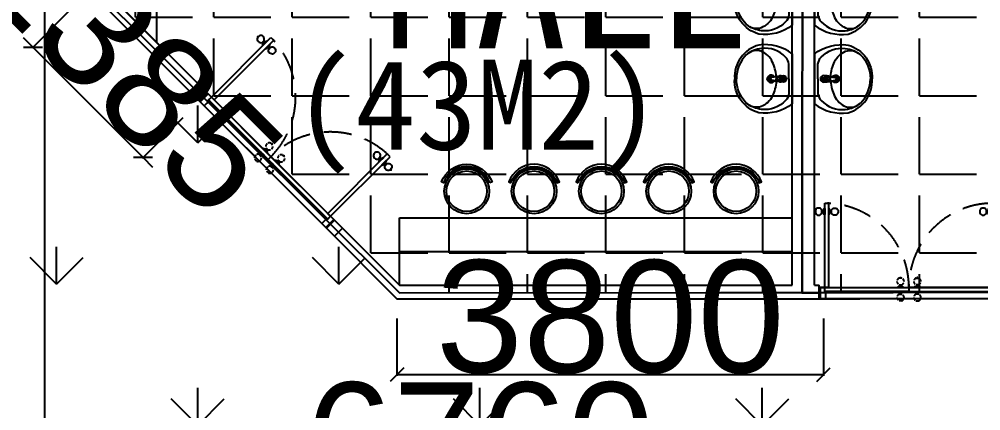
# Model space of a CAD drawing. Header units: inches. Extents: x -449189 to -231461, y -105857 to 48108.
# Drawn here: x -286073 to -277508, y -46960 to -43477 of the extents above; entities that cross this region are included whole.
import ezdxf

# ---------------------------------------------------------------- set-up
doc = ezdxf.new("R2010")
doc.units = ezdxf.units.IN
doc.header["$MEASUREMENT"] = 0
doc.linetypes.add('HIDDEN', pattern=[0.375, 0.25, -0.125])
doc.linetypes.add('HIDDEN2', pattern=[0.1875, 0.125, -0.0625])
for name, color, linetype in [('AREATEXT', 3, 'Continuous'), ('C-CEILING-DOOR', 7, 'Continuous'), ('DIM', 3, 'Continuous'), ('DOOR', 100, 'Continuous'), ('DOOR-SWING', 15, 'HIDDEN'), ('GRID', 8, 'Continuous'), ('HATCH', 90, 'Continuous'), ('NEW AREA', 6, 'Continuous'), ('Shop-no.', 3, 'Continuous'), ('WALL', 255, 'Continuous'), ('WC-DET', 15, 'Continuous'), ('WC-DET1', 15, 'Continuous'), ('WC-OUTL', 7, 'Continuous')]:
    doc.layers.add(name, color=color, linetype=linetype)
doc.styles.add('BLKBLD', font='STXIHEI.TTF', dxfattribs={"height": 0.45})
doc.styles.get("Standard").update_dxf_attribs({"font": 'arial.ttf'})
doc.dimstyles.new('DIM-200MM', dxfattribs={"dimtxt": 1000, "dimasz": 120, "dimexe": 10, "dimexo": 10, "dimgap": 0.7, "dimtad": 1, "dimdec": 0, "dimrnd": 5, "dimzin": 1, "dimdsep": 46, "dimtxsty": 'Standard', "dimblk": 'OBLIQUE', "dimcen": 0.5, "dimdle": 1, "dimclrd": 256, "dimclre": 256, "dimclrt": 7, "dimaunit": 1, "dimadec": 0, "dimazin": 0, "dimtfac": 1, "dimtdec": 0, "dimtix": 1, "dimtmove": 2, "dimatfit": 3, "dimfxl": 0, "dimtolj": 1, "dimtzin": 1, "dimarcsym": 0})
pattern_1 = [(0, (-380034.3, -67208.1), (0, 698.5), [508, -190.5]), (90, (-380034.3, -67208.1), (-698.5, 4e-14), [508, -190.5])]

# ---------------------------------------------------------------- blocks, each defined once
blk = doc.blocks.new('A$C283D6764')
at = {"layer": 'C-CEILING-DOOR', "color": 9}
blk.add_line((0.0996, 0.0784), (1.5796, 0.0784), dxfattribs=at)
at = {"layer": 'C-CEILING-DOOR', "color": 9, "linetype": 'HIDDEN2', "ltscale": 0.2}
for points in [[(0.7528, 0.143), (0.7765, 0.143, 0.67471), (0.7765, 0.2019), (0.7528, 0.2019, 0.67471)], [(0.9265, 0.143), (0.9028, 0.143, -0.67471), (0.9028, 0.2019), (0.9265, 0.2019, -0.67471)], [(0.7528, 0.0588), (0.7765, 0.0588, -0.67471), (0.7765, 0), (0.7528, 0, -0.67471)], [(0.9265, 0.0588), (0.9028, 0.0588, 0.67471), (0.9028, 0), (0.9265, 0, 0.67471)]]:
    blk.add_lwpolyline(points, format="xyb", close=True, dxfattribs=at)
for points in [[(0.7704, 0.2081), (0.7704, 0.2039), (0.7588, 0.2039), (0.7588, 0.2081)], [(0.9088, 0.2081), (0.9088, 0.2039), (0.9204, 0.2039), (0.9204, 0.2081)], [(0.7915, 0.1231), (0.7915, 0.1184), (0.7378, 0.1184), (0.7378, 0.1231), (0.7568, 0.1281), (0.7724, 0.1281)], [(0.7724, 0.1423), (0.7724, 0.1281), (0.7568, 0.1281), (0.7568, 0.1423)], [(0.8878, 0.1231), (0.8878, 0.1184), (0.9415, 0.1184), (0.9415, 0.1231), (0.9224, 0.1281), (0.9068, 0.1281)], [(0.9068, 0.1423), (0.9068, 0.1281), (0.9224, 0.1281), (0.9224, 0.1423)], [(0.7915, 0.0788), (0.7915, 0.0834), (0.7378, 0.0834), (0.7378, 0.0788), (0.7568, 0.0738), (0.7724, 0.0738)], [(0.7724, 0.0596), (0.7724, 0.0738), (0.7568, 0.0738), (0.7568, 0.0596)], [(0.8878, 0.0788), (0.8878, 0.0834), (0.9415, 0.0834), (0.9415, 0.0788), (0.9224, 0.0738), (0.9068, 0.0738)], [(0.9068, 0.0596), (0.9068, 0.0738), (0.9224, 0.0738), (0.9224, 0.0596)]]:
    blk.add_lwpolyline(points, close=True, dxfattribs=at)
at = {"layer": 'C-CEILING-DOOR'}
for points in [[(0.0896, 0.1184), (0.0496, 0.1184), (0.0496, 0.0184), (0.0996, 0.0184), (0.0996, 0.0784), (0.0896, 0.0784)], [(0.8396, 0.1184), (0.8396, 0.0834), (0.0896, 0.0834), (0.0896, 0.1184)], [(0.8396, 0.1184), (0.8396, 0.0834), (1.5896, 0.0834), (1.5896, 0.1184)], [(1.5796, 0.0684), (1.5796, 0.0784), (1.5896, 0.0784), (1.5896, 0.1184), (1.6296, 0.1184), (1.6296, 0.0184), (1.5796, 0.0184), (1.5796, 0.0784)]]:
    blk.add_lwpolyline(points, close=True, dxfattribs=at)
at = {"layer": 'C-CEILING-DOOR', "color": 9}
blk.add_lwpolyline([(1.5896, 0.1184), (1.5896, 0.0784), (1.5796, 0.0784), (1.5796, 0.0184), (0.0996, 0.0184), (0.0996, 0.0784), (0.0896, 0.0784), (0.0896, 0.1184)], close=True, dxfattribs=at)
at = {"layer": 'DOOR'}
for points in [[(0.0896, 0.8684), (0.1246, 0.8684), (0.1246, 0.1184), (0.0896, 0.1184)], [(1.5896, 0.8684), (1.5546, 0.8684), (1.5546, 0.1184), (1.5896, 0.1184)], [(0.0896, 0.1184), (0.0496, 0.1184), (0.0496, 0.0184), (0.0996, 0.0184), (0.0996, 0.0834), (0.0896, 0.0834)], [(1.5796, 0.0684), (1.5796, 0.0784), (1.5896, 0.0784), (1.5896, 0.1184), (1.6296, 0.1184), (1.6296, 0.0184), (1.5796, 0.0184), (1.5796, 0.0784)]]:
    blk.add_lwpolyline(points, close=True, dxfattribs=at)
at = {"layer": 'DOOR', "color": 8}
for points in [[(0.0496, 0.1184), (0.0496, 0.0184), (0.0396, 0.0184), (0.0396, 0.1184)], [(1.6396, 0.1184), (1.6396, 0.0184), (1.6296, 0.0184), (1.6296, 0.1184)]]:
    blk.add_lwpolyline(points, close=True, dxfattribs=at)
at = {"layer": 'DOOR-SWING', "linetype": 'Continuous'}
for points in [[(0, 0.7992), (0.0042, 0.7992), (0.0042, 0.7876), (0, 0.7876)], [(0.0658, 0.8012), (0.08, 0.8012), (0.08, 0.7856), (0.0658, 0.7856)], [(0.085, 0.8203), (0.0896, 0.8203), (0.0896, 0.7666), (0.085, 0.7666), (0.08, 0.7856), (0.08, 0.8012)], [(0.1293, 0.8203), (0.1246, 0.8203), (0.1246, 0.7666), (0.1293, 0.7666), (0.1343, 0.7856), (0.1343, 0.8012)], [(0.1485, 0.8012), (0.1343, 0.8012), (0.1343, 0.7856), (0.1485, 0.7856)], [(1.5308, 0.8012), (1.545, 0.8012), (1.545, 0.7856), (1.5308, 0.7856)], [(1.55, 0.8203), (1.5546, 0.8203), (1.5546, 0.7666), (1.55, 0.7666), (1.545, 0.7856), (1.545, 0.8012)], [(1.5943, 0.8203), (1.5896, 0.8203), (1.5896, 0.7666), (1.5943, 0.7666), (1.5993, 0.7856), (1.5993, 0.8012)], [(1.6135, 0.8012), (1.5993, 0.8012), (1.5993, 0.7856), (1.6135, 0.7856)], [(1.6793, 0.7992), (1.6751, 0.7992), (1.6751, 0.7876), (1.6793, 0.7876)]]:
    blk.add_lwpolyline(points, close=True, dxfattribs=at)
for points in [[(0.065, 0.7816), (0.065, 0.8053, 0.67471), (0.0062, 0.8053), (0.0062, 0.7816, 0.67471)], [(0.1492, 0.7816), (0.1492, 0.8053, -0.67471), (0.2081, 0.8053), (0.2081, 0.7816, -0.67471)], [(1.53, 0.7816), (1.53, 0.8053, 0.67471), (1.4712, 0.8053), (1.4712, 0.7816, 0.67471)], [(1.6142, 0.7816), (1.6142, 0.8053, -0.67471), (1.6731, 0.8053), (1.6731, 0.7816, -0.67471)]]:
    blk.add_lwpolyline(points, format="xyb", close=True, dxfattribs=at)
at = {"layer": 'DOOR-SWING'}
blk.add_lwpolyline([(0.0496, 0.0184), (0.0496, 0.1184), (1.6296, 0.1184), (1.6296, 0.0184)], close=True, dxfattribs=at)
for centre, start, end in [((0.0896, 0.1184), 0, 88.13133), ((1.5896, 0.1184), 91.86867, 180)]:
    blk.add_arc(centre, 0.75, start, end, dxfattribs=at)
blk = doc.blocks.new('A$C7E004732')
blk.add_blockref('A$C283D6764', (0, 0))
blk = doc.blocks.new('A$C3095')
at = {"layer": 'WC-DET', "color": 7}
blk.add_lwpolyline([(0.2626, 0.4151, 0.462811), (0.2356, 0.4461, 0.462811), (0.2086, 0.4151)], format="xyb", dxfattribs=at)
at = {"layer": 'WC-DET', "color": 15}
blk.add_circle((0.2356, 0.4606), 0.0143, dxfattribs=at)
at = {"layer": 'WC-DET1', "color": 15}
for p, q in [((0.1973, 0.3404), (0.2196, 0.3404)), ((0.2516, 0.3404), (0.2739, 0.3404))]:
    blk.add_line(p, q, dxfattribs=at)
at = {"layer": 'WC-DET1'}
blk.add_line((0.2356, 0.3021), (0.2356, 0.3047), dxfattribs=at)
at = {"layer": 'WC-DET1', "color": 15}
for points in [[(0.2356, 0.4979), (0.1039, 0.4979, 0.162185), (0.0421, 0.4687, 0.233161), (-0.0359, 0.2543, 0.143977), (0.021, 0.1178, 0.196219), (0.2356, 0.0305, 0.668877)], [(0.2136, 0.4171, -0.414214), (0.2356, 0.4381, -0.685598)], [(0.2356, 0.4979), (0.3673, 0.4979, -0.162185), (0.4291, 0.4687, -0.233161), (0.5071, 0.2543, -0.143977), (0.4502, 0.1178, -0.196219), (0.2356, 0.0305, -0.668877)], [(0.2576, 0.4171, 0.414214), (0.2356, 0.4381, 0.685598)], [(0.2136, 0.4171), (0.2236, 0.3435, 0.389882), (0.2356, 0.3335, 1.391857)], [(0.2576, 0.4171), (0.2476, 0.3435, -0.389882), (0.2356, 0.3335, -1.391857)], [(0.2476, 0.3222, -0.389882), (0.2356, 0.3122, -0.230616), (0.2263, 0.3162, -0.146126), (0.2236, 0.3222)]]:
    blk.add_lwpolyline(points, format="xyb", dxfattribs=at)
at = {"layer": 'WC-DET1', "color": 7}
for points in [[(0.2236, 0.3222), (0.2216, 0.3342, -0.090943), (0.2196, 0.3405), (0.2136, 0.3821), (0.2086, 0.4151), (0.2054, 0.4465, -0.413838), (0.2356, 0.4759, -0.413838), (0.2658, 0.4465), (0.2626, 0.4151), (0.2576, 0.3821), (0.2516, 0.3405, -0.090943), (0.2496, 0.3342), (0.2476, 0.3222, -0.482882)], [(0.2132, 0.3847, 0.090194), (0.0828, 0.3501, 0.192225), (-0.0099, 0.251, 0.303637), (0.0178, 0.126)], [(0.258, 0.3847, -0.090194), (0.3884, 0.3501, -0.192225), (0.4811, 0.251, -0.303637), (0.4535, 0.126)], [(0.2216, 0.3342, 0.245866), (0.2356, 0.3245, 0.245866), (0.2496, 0.3342)], [(0.2476, 0.3222), (0.2466, 0.3147, -0.409667), (0.2356, 0.3047, -0.409667), (0.2246, 0.3147), (0.2236, 0.3222)]]:
    blk.add_lwpolyline(points, format="xyb", dxfattribs=at)
at = {"layer": 'WC-DET1', "color": 15}
for centre, radius in [((0.2356, 0.4606), 0.0089), ((0.2356, 0.4041), 0.019), ((0.2356, 0.4041), 0.012)]:
    blk.add_circle(centre, radius, dxfattribs=at)
for radius, start, end in [(0.0335, 126.39608, 256.26016), (0.0244, 138.65575, 241.67352), (0.0335, 283.73984, 53.60392), (0.0244, 298.32648, 41.34425)]:
    blk.add_arc((0.2356, 0.3404), radius, start, end, dxfattribs=at)
at = {"layer": 'WC-OUTL'}
blk.add_line((0.0129, 0.5272), (0.4583, 0.5272), dxfattribs=at)
for points in [[(0.0129, 0.5272, 0.204824), (-0.0652, 0.2299, 0.352064), (0.2356, 0.0149, 0.821397)], [(0.4583, 0.5272, -0.204824), (0.5364, 0.2299, -0.352064), (0.2356, 0.0149, -0.821397)]]:
    blk.add_lwpolyline(points, format="xyb", dxfattribs=at)
blk = doc.blocks.new('_Oblique')
at = {"color": 0, "linetype": 'ByBlock', "lineweight": -2}
blk.add_line((-0.5, -0.5), (0.5, 0.5), dxfattribs=at)
blk = doc.blocks.new('*D171')
at = {"layer": 'DEFPOINTS', "color": 0, "transparency": 16777216}
for p in [(-278588, -47726.2), (-285348, -48088.5), (-278588, -48068.4)]:
    blk.add_point(p, dxfattribs=at)
at = {"layer": 'DIM', "lineweight": -2, "transparency": 16777216}
for p, q in [((-285349, -47726.2), (-278587, -47726.2)), ((-285348, -48078.5), (-285348, -47716.2)), ((-278588, -48058.4), (-278588, -47716.2))]:
    blk.add_line(p, q, dxfattribs=at)
at = {"layer": 'DIM', "lineweight": -2, "transparency": 16777216, "xscale": 120, "yscale": 120, "zscale": 120, "rotation": 180}
blk.add_blockref('_Oblique', (-285348, -47726.2), dxfattribs=at)
at = {"layer": 'DIM', "lineweight": -2, "transparency": 16777216, "xscale": 120, "yscale": 120, "zscale": 120}
blk.add_blockref('_Oblique', (-278588, -47726.2), dxfattribs=at)
at = {"layer": 'DIM', "color": 7, "transparency": 16777216, "insert": (-281968, -47215), "char_height": 1000, "attachment_point": 5}
blk.add_mtext('\\A1;6760', dxfattribs=at)
blk = doc.blocks.new('*D172')
at = {"layer": 'DEFPOINTS', "color": 0, "transparency": 16777216}
for p in [(-282708.2, -45963.7), (-278908.3, -45963.7), (-278908.3, -46639.1)]:
    blk.add_point(p, dxfattribs=at)
at = {"layer": 'DIM', "lineweight": -2, "transparency": 16777216}
for p, q in [((-282708.2, -46139.1), (-282708.2, -46649.1)), ((-278908.3, -46139.1), (-278908.3, -46649.1)), ((-282709.2, -46639.1), (-278907.3, -46639.1))]:
    blk.add_line(p, q, dxfattribs=at)
at = {"layer": 'DIM', "lineweight": -2, "transparency": 16777216, "xscale": 120, "yscale": 120, "zscale": 120, "rotation": 180}
blk.add_blockref('_Oblique', (-282708.2, -46639.1), dxfattribs=at)
at = {"layer": 'DIM', "lineweight": -2, "transparency": 16777216, "xscale": 120, "yscale": 120, "zscale": 120}
blk.add_blockref('_Oblique', (-278908.3, -46639.1), dxfattribs=at)
at = {"layer": 'DIM', "color": 7, "transparency": 16777216, "insert": (-280808.2, -46127.5), "char_height": 1000, "attachment_point": 5}
blk.add_mtext('\\A1;3800', dxfattribs=at)
blk = doc.blocks.new('*D173')
at = {"layer": 'DEFPOINTS', "color": 0, "transparency": 16777216}
for p in [(-285448, -43223.9), (-284467, -44204.9), (-284969.8, -44707.8)]:
    blk.add_point(p, dxfattribs=at)
at = {"layer": 'DIM', "lineweight": -2, "transparency": 16777216}
for p, q in [((-285597.3, -43373.2), (-285957.9, -43733.9)), ((-285950.8, -43726.8), (-286035.7, -43641.9)), ((-285950.8, -43726.8), (-284969.8, -44707.8)), ((-284616.3, -44354.2), (-284976.9, -44714.9)), ((-284969.8, -44707.8), (-284885, -44792.6))]:
    blk.add_line(p, q, dxfattribs=at)
at = {"layer": 'DIM', "lineweight": -2, "transparency": 16777216, "xscale": 120, "yscale": 120, "zscale": 120}
for p, rotation in [((-285950.8, -43726.8), 314.9999997838454), ((-284969.8, -44707.8), 134.9999997838453)]:
    blk.add_blockref('_Oblique', p, dxfattribs=dict(at, rotation=rotation))
at = {"layer": 'DIM', "color": 7, "transparency": 16777216, "insert": (-285098.5, -43855.5), "char_height": 1000, "attachment_point": 5, "rotation": 315}
blk.add_mtext('\\A1;1385', dxfattribs=at)

msp = doc.modelspace()

# ---------------------------------------------------------------- hatches: boundary and pattern name
at = {"layer": 'HATCH'}
h = msp.add_hatch(dxfattribs=at)
h.set_pattern_fill('GRASS', color=141, scale=70, style=0)
h.set_pattern_definition([(90, (-380034.3, -67208.1), (-1257.235, 1257.235), [333.375, -2181.095]), (45, (-380034.3, -67208.1), (-1257.236, 1257.236), [333.375, -1444.625]), (135, (-380034.3, -67208.1), (-1257.236, -1257.236), [333.375, -1444.625])])
edge = h.paths.add_edge_path()
edge.add_line((-340288.2071, -11298.8439), (-336119.2455, -9723.545))
edge.add_line((-336119.2455, -9723.545), (-335508.3507, -9497.5812))
edge.add_line((-335508.3507, -9497.5812), (-335512.444, -2505.503))
edge.add_line((-335512.444, -2505.503), (-334540.4625, -2573.9117))
edge.add_line((-334540.4625, -2573.9117), (-333854.8554, -2620.0794))
edge.add_line((-333854.8554, -2620.0794), (-333388.2316, -2650.4541))
edge.add_line((-333388.2316, -2650.4541), (-333388.2149, -7349.5129))
edge.add_line((-333388.2149, -7349.5129), (-332068.2238, -7349.5128))
edge.add_line((-332068.2238, -7349.5128), (-332068.2228, -7069.5141))
edge.add_line((-332068.2228, -7069.5141), (-331148.2187, -7069.5112))
edge.add_line((-331148.2187, -7069.5112), (-331148.2187, -7349.5128))
edge.add_line((-331148.2187, -7349.5128), (-322288.2304, -7346.1635))
edge.add_line((-322288.2304, -7346.1635), (-322288.2225, -9562.3965))
edge.add_line((-322288.2225, -9562.3965), (-322288.2204, -10149.5262))
edge.add_line((-322288.2204, -10149.5262), (-311588.2352, -10149.5262))
edge.add_line((-311588.2352, -10149.5262), (-288008.221, -10149.5262))
edge.add_line((-288008.221, -10149.5262), (-288008.2228, -6519.5143))
edge.add_line((-288008.2228, -6519.5143), (-285608.2221, -6519.5142))
edge.add_line((-285608.2221, -6519.5142), (-285608.2214, -7289.542))
edge.add_line((-285608.2214, -7289.542), (-285448.2202, -7289.5149))
edge.add_line((-285448.2202, -7289.5149), (-285448.2432, -16605.3066))
edge.add_line((-285448.2432, -16605.3066), (-290895.3777, -16605.3066))
edge.add_line((-290895.3777, -16605.3066), (-289343.3241, -18123.0736))
edge.add_line((-289343.3241, -18123.0736), (-289343.3241, -21992.1764))
edge.add_line((-289343.3241, -21992.1764), (-290467.0658, -23134.5311))
edge.add_line((-290467.0658, -23134.5311), (-290498.1914, -37040.7856))
edge.add_line((-290498.1914, -37040.7856), (-289343.3241, -38157.4688))
edge.add_line((-289343.3241, -38157.4688), (-289346.7413, -41660.7129))
edge.add_line((-289346.7413, -41660.7129), (-290789.917, -43073.7458))
edge.add_line((-290789.917, -43073.7458), (-285498.3181, -43073.7458))
edge.add_line((-285498.3181, -43073.7458), (-285496.0031, -43115.8086))
edge.add_line((-285496.0031, -43115.8086), (-282687.0942, -45909.9083))
edge.add_line((-282687.0942, -45909.9083), (-276970.3509, -45904.7619))
edge.add_line((-276970.3509, -45904.7619), (-276970.3509, -48029.5128))
edge.add_line((-276970.3509, -48029.5128), (-285608.318, -48029.5128))
edge.add_line((-285608.318, -48029.5128), (-285608.3181, -52836.7162))
edge.add_line((-285608.3181, -52836.7162), (-286348.3155, -53015.517))
edge.add_line((-286348.3155, -53015.517), (-286516.7891, -53055.0808))
edge.add_line((-286516.7891, -53055.0808), (-287110.9356, -53191.2398))
edge.add_line((-287110.9356, -53191.2398), (-287636.3392, -53307.2906))
edge.add_line((-287636.3392, -53307.2906), (-288280.2221, -53443.9679))
edge.add_line((-288280.2221, -53443.9679), (-288782.4444, -53546.3581))
edge.add_line((-288782.4444, -53546.3581), (-289192.7738, -53627.2828))
edge.add_line((-289192.7738, -53627.2828), (-289609.1348, -53706.8959))
edge.add_line((-289609.1348, -53706.8959), (-290101.9463, -53797.883))
edge.add_line((-290101.9463, -53797.883), (-290653.7187, -53895.5982))
edge.add_line((-290653.7187, -53895.5982), (-291270.1366, -53999.5884))
edge.add_line((-291270.1366, -53999.5884), (-291699.1627, -54068.7553))
edge.add_line((-291699.1627, -54068.7553), (-292231.0385, -54150.8586))
edge.add_line((-292231.0385, -54150.8586), (-292875.9103, -54245.011))
edge.add_line((-292875.9103, -54245.011), (-293705.8929, -54357.525))
edge.add_line((-293705.8929, -54357.525), (-293995.7321, -54394.5262))
edge.add_line((-293995.7321, -54394.5262), (-294408.3241, -54445.1592))
edge.add_line((-294408.3241, -54445.1592), (-294408.3241, -53539.5795))
edge.add_line((-294408.3241, -53539.5795), (-300783.3181, -53539.5795))
edge.add_line((-300783.3181, -53539.5795), (-300783.3181, -54926.0554))
edge.add_line((-300783.3181, -54926.0554), (-300984.5052, -54932.0826))
edge.add_line((-300984.5052, -54932.0826), (-301461.242, -54944.1408))
edge.add_line((-301461.242, -54944.1408), (-302594.0659, -54960.253))
edge.add_line((-302594.0659, -54960.253), (-303474.0513, -54960.5922))
edge.add_line((-303474.0513, -54960.5922), (-304791.0427, -54941.2082))
edge.add_line((-304791.0427, -54941.2082), (-305176.7692, -54931.0136))
edge.add_line((-305176.7692, -54931.0136), (-305783.1151, -54910.8475))
edge.add_line((-305783.1151, -54910.8475), (-307476.4691, -54827.6872))
edge.add_line((-307476.4691, -54827.6872), (-308341.0607, -54769.9499))
edge.add_line((-308341.0607, -54769.9499), (-309838.7068, -54645.4082))
edge.add_line((-309838.7068, -54645.4082), (-310626.0552, -54567.4147))
edge.add_line((-310626.0552, -54567.4147), (-311469.8373, -54474.2138))
edge.add_line((-311469.8373, -54474.2138), (-312374.1162, -54363.242))
edge.add_line((-312374.1162, -54363.242), (-312476.3441, -54349.9727))
edge.add_line((-312476.3441, -54349.9727), (-312636.4866, -54328.8898))
edge.add_line((-312636.4866, -54328.8898), (-313090.9646, -54256.5062))
edge.add_line((-313090.9646, -54256.5062), (-313685.9245, -54148.7118))
edge.add_line((-313685.9245, -54148.7118), (-314664.5903, -53966.3051))
edge.add_line((-314664.5903, -53966.3051), (-315582.5073, -53789.4467))
edge.add_line((-315582.5073, -53789.4467), (-316457.9292, -53615.551))
edge.add_line((-316457.9292, -53615.551), (-317680.8645, -53364.051))
edge.add_line((-317680.8645, -53364.051), (-318715.3535, -53143.471))
edge.add_line((-318715.3535, -53143.471), (-319826.7598, -52898.452))
edge.add_line((-319826.7598, -52898.452), (-320519.3217, -52741.5431))
edge.add_line((-320519.3217, -52741.5431), (-321348.3155, -52549.4388))
edge.add_line((-321348.3155, -52549.4388), (-322096.6306, -52372.0072))
edge.add_line((-322096.6306, -52372.0072), (-322919.3065, -52172.5226))
edge.add_line((-322919.3065, -52172.5226), (-323528.6676, -52021.7675))
edge.add_line((-323528.6676, -52021.7675), (-324690.0906, -51727.3435))
edge.add_line((-324690.0906, -51727.3435), (-325741.8803, -51452.6499))
edge.add_line((-325741.8803, -51452.6499), (-326607.9305, -51220.6831))
edge.add_line((-326607.9305, -51220.6831), (-327359.6197, -51015.094))
edge.add_line((-327359.6197, -51015.094), (-328180.0259, -50786.18))
edge.add_line((-328180.0259, -50786.18), (-328941.3725, -50569.4966))
edge.add_line((-328941.3725, -50569.4966), (-329798.6195, -50320.5956))
edge.add_line((-329798.6195, -50320.5956), (-330205.1413, -50200.4623))
edge.add_line((-330205.1413, -50200.4623), (-330652.2059, -50066.5422))
edge.add_line((-330652.2059, -50066.5422), (-331102.5812, -49929.7113))
edge.add_line((-331102.5812, -49929.7113), (-331377.8045, -49845.1432))
edge.add_line((-331377.8045, -49845.1432), (-331988.6519, -49654.8606))
edge.add_line((-331988.6519, -49654.8606), (-333136.6276, -49287.5546))
edge.add_line((-333136.6276, -49287.5546), (-333995.7574, -49004.3186))
edge.add_line((-333995.7574, -49004.3186), (-334680.7346, -48773.3357))
edge.add_line((-334680.7346, -48773.3357), (-335777.3888, -48393.9214))
edge.add_line((-335777.3888, -48393.9214), (-336572.2598, -48111.4636))
edge.add_line((-336572.2598, -48111.4636), (-337362.1185, -47824.53))
edge.add_line((-337362.1185, -47824.53), (-338274.9824, -47485.0795))
edge.add_line((-338274.9824, -47485.0795), (-339501.5617, -47015.6204))
edge.add_line((-339501.5617, -47015.6204), (-340348.3181, -46674.0196))
edge.add_line((-340348.3181, -46674.0196), (-340924.1168, -46451.7427))
edge.add_line((-340924.1168, -46451.7427), (-341956.4836, -46029.3034))
edge.add_line((-341956.4836, -46029.3034), (-343181.5851, -45513.3685))
edge.add_line((-343181.5851, -45513.3685), (-344012.137, -45154.455))
edge.add_line((-344012.137, -45154.455), (-344856.511, -44781.9126))
edge.add_line((-344856.511, -44781.9126), (-345617.4163, -44439.52))
edge.add_line((-345617.4163, -44439.52), (-346395.6587, -44082.7138))
edge.add_line((-346395.6587, -44082.7138), (-347363.8794, -43629.3731))
edge.add_line((-347363.8794, -43629.3731), (-348780.7275, -42888.3236))
edge.add_line((-348780.7275, -42888.3236), (-349298.3176, -42888.3236))
edge.add_line((-349298.3176, -42888.3236), (-349298.3135, -15241.5566))
edge.add_line((-349298.3135, -15241.5566), (-345735.4049, -13623.97))
edge.add_line((-345735.4049, -13623.97), (-344247.3098, -12964.3974))
edge.add_line((-344247.3098, -12964.3974), (-342967.66, -12411.9553))
edge.add_line((-342967.66, -12411.9553), (-342295.9956, -12127.3872))
edge.add_line((-342295.9956, -12127.3872), (-341103.1645, -11631.0893))
edge.add_line((-341103.1645, -11631.0893), (-340288.2156, -11298.6419))
h = msp.add_hatch(dxfattribs=at)
h.set_pattern_fill('ANGLE', color=8, scale=100, style=0)
h.set_pattern_definition(pattern_1)
h.paths.add_polyline_path([(-277297.9627, -39357.791), (-277295.0637, -41960.1766), (-279094.9635, -41962.1817), (-279098.299, -45914.7026), (-282686.7474, -45909.9083), (-285495.6564, -43115.8086), (-285497.9628, -43073.9479), (-285490.9409, -39357.5889)])
h = msp.add_hatch(dxfattribs=at)
h.set_pattern_fill('ANGLE', color=8, scale=100, style=0)
h.set_pattern_definition(pattern_1)
h.paths.add_polyline_path([(-272541.397, -48393.7443), (-276967.964, -50158.2846), (-276968.0914, -48029.5128), (-276970.0076, -45900.899), (-278947.9714, -45913.5398), (-279098.3076, -45914.5006), (-279094.9721, -41961.9796), (-277297.9713, -41959.9778), (-277297.9713, -39357.5889), (-272541.397, -39357.5889)])

# ---------------------------------------------------------------- linework, layer by layer
msp.add_lwpolyline([(-285447.8964, -16605.3066), (-290895.0309, -16605.3066), (-289342.9774, -18123.0736), (-289342.9774, -21992.1764), (-290466.7191, -23134.5311), (-290497.8447, -37040.7856), (-289342.9774, -38157.4688), (-289346.3946, -41660.7129), (-290789.5702, -43073.7458), (-285497.9714, -43073.7458), (-285495.6564, -43115.8086), (-282686.7474, -45909.9083), (-276970.0042, -45904.7619), (-276970.0042, -48029.5128), (-285607.9713, -48029.5128)])
at = {"color": 5}
for points in [[(-290789.917, -43073.7458), (-285498.3181, -43073.7458), (-285496.0031, -43115.8086), (-282687.0942, -45909.9083), (-276970.3509, -45904.7619), (-276970.3509, -48029.5128), (-285608.318, -48029.5128), (-285608.3181, -52836.7162), (-286348.3155, -53015.517)], [(-290789.6681, -43073.7458), (-285498.0693, -43073.7458), (-285495.7542, -43115.8086), (-282686.8453, -45909.9083), (-276970.102, -45904.7619), (-276970.102, -48029.5128), (-285608.0692, -48029.5128), (-285608.0692, -52836.7162), (-286348.0666, -53015.517)]]:
    msp.add_lwpolyline(points, dxfattribs=at)
at = {"layer": 'GRID'}
msp.add_line((-285848.203, 3188.9239), (-285848.203, -66985.2816), dxfattribs=at)
at = {"layer": 'NEW AREA', "color": 1}
msp.add_lwpolyline([(-277297.9627, -39357.791), (-277295.0637, -41960.1766), (-279094.9635, -41962.1817), (-279098.299, -45914.7026), (-282686.7474, -45909.9083), (-285495.6564, -43115.8086), (-285497.9628, -43073.9479), (-285490.9409, -39357.5889), (-277297.9627, -39357.791)], dxfattribs=at)
at = {"layer": 'NEW AREA', "color": 30}
msp.add_lwpolyline([(-272541.397, -48393.7443), (-276967.964, -50158.2846), (-276968.0914, -48029.5128), (-276970.102, -45904.762), (-278947.9714, -45913.5398), (-279098.3076, -45914.5006), (-279094.9721, -41961.9796), (-277297.9713, -41959.9778), (-277297.9713, -39357.5889), (-272541.397, -39357.5889), (-272541.397, -48393.7443)], dxfattribs=at)
at = {"layer": 'WALL', "color": 0}
for p, q in [((-279187.6051, -45843.7419), (-279187.6051, -42057.791)), ((-278987.6051, -45843.7418), (-278987.6051, -42057.791)), ((-285447.9628, -43082.5266), (-284396.2639, -44134.2255)), ((-285447.9627, -43082.5265), (-284396.2638, -44134.2255)), ((-285447.9627, -43082.5265), (-284396.2638, -44134.2255)), ((-285447.9628, -43223.9479), (-284466.9746, -44204.9362)), ((-285447.9627, -43223.9479), (-284466.9745, -44204.9362)), ((-285447.9627, -43223.9479), (-284466.9745, -44204.9362)), ((-284537.6853, -44134.2255), (-284466.9746, -44063.5148)), ((-284537.6853, -44134.2255), (-284466.9746, -44063.5148)), ((-284537.6852, -44134.2255), (-284466.9745, -44063.5148)), ((-284537.6852, -44134.2255), (-284466.9745, -44063.5148)), ((-284537.6852, -44134.2255), (-284466.9745, -44063.5148)), ((-284537.6852, -44134.2255), (-284466.9745, -44063.5148)), ((-284466.9746, -44204.9362), (-284396.2639, -44134.2255)), ((-284466.9746, -44204.9362), (-284396.2639, -44134.2255)), ((-284466.9745, -44204.9362), (-284396.2638, -44134.2255)), ((-284466.9745, -44204.9362), (-284396.2638, -44134.2255)), ((-284466.9745, -44204.9362), (-284396.2638, -44134.2255)), ((-284466.9745, -44204.9362), (-284396.2638, -44134.2255)), ((-281901.6507, -44888.4991), (-281919.1879, -44898.6241)), ((-281896.6507, -44897.1593), (-281913.9712, -44907.1593)), ((-281894.1507, -44901.4894), (-281911.5253, -44911.5207)), ((-281680.2019, -44901.4894), (-281662.8272, -44911.5207)), ((-281677.7019, -44897.1593), (-281660.3814, -44907.1593)), ((-281672.7019, -44888.4991), (-281655.1647, -44898.6241)), ((-281301.6507, -44888.4991), (-281319.1879, -44898.6241)), ((-281296.6507, -44897.1593), (-281313.9712, -44907.1593)), ((-281294.1507, -44901.4894), (-281311.5253, -44911.5207)), ((-281080.2019, -44901.4894), (-281062.8272, -44911.5207)), ((-281077.7019, -44897.1593), (-281060.3814, -44907.1593)), ((-281072.7019, -44888.4991), (-281055.1647, -44898.6241)), ((-280701.6507, -44888.4991), (-280719.1879, -44898.6241)), ((-280696.6507, -44897.1593), (-280713.9712, -44907.1593)), ((-280694.1507, -44901.4894), (-280711.5253, -44911.5207)), ((-280480.2019, -44901.4894), (-280462.8272, -44911.5207)), ((-280477.7019, -44897.1593), (-280460.3814, -44907.1593)), ((-280472.7019, -44888.4991), (-280455.1647, -44898.6241)), ((-280101.6507, -44888.4991), (-280119.1879, -44898.6241)), ((-280096.6507, -44897.1593), (-280113.9712, -44907.1593)), ((-280094.1507, -44901.4894), (-280111.5253, -44911.5207)), ((-283335.6037, -45336.307), (-283264.8931, -45265.5963)), ((-283264.8931, -45265.5963), (-282686.7475, -45843.7419)), ((-283264.893, -45265.5963), (-282686.7474, -45843.7419)), ((-282686.7474, -45243.7419), (-279187.6051, -45243.7419)), ((-282686.7474, -45843.7419), (-282686.7474, -45243.7419)), ((-283335.6037, -45336.307), (-282708.1688, -45963.7419)), ((-283335.6037, -45336.307), (-282708.1688, -45963.7419)), ((-283335.6037, -45336.307), (-282708.1689, -45963.7419)), ((-283264.8931, -45407.0177), (-283194.1824, -45336.307)), ((-282686.7474, -45543.7419), (-279187.6051, -45543.7419)), ((-282686.7475, -45843.7419), (-279187.6051, -45843.7419)), ((-278987.6052, -45843.7419), (-278947.9628, -45843.7419)), ((-278947.9628, -45963.7419), (-278947.9628, -45843.7419)), ((-282708.1689, -45963.7419), (-278908.3204, -45963.7419)), ((-282708.1688, -45963.7419), (-278584.718, -45963.7419)), ((-282708.1688, -45963.7419), (-278584.718, -45963.7419))]:
    msp.add_line(p, q, dxfattribs=at)
msp.add_lwpolyline([(-284847.9627, -43682.5265), (-284847.9627, -39457.791)], dxfattribs=at)
for points in [[(-281880.4439, -44931.9149, 0.700207538), (-282293.9087, -44931.9149), (-282312.7025, -44925.0745, -0.700207538), (-281861.6501, -44925.0745)], [(-281693.9087, -44931.9149, -0.700207538), (-281280.4439, -44931.9149), (-281261.6501, -44925.0745, 0.700207538), (-281712.7025, -44925.0745)], [(-281093.9087, -44931.9149, -0.700207538), (-280680.4439, -44931.9149), (-280661.6501, -44925.0745, 0.700207538), (-281112.7025, -44925.0745)], [(-280493.9087, -44931.9149, -0.700207538), (-280080.4439, -44931.9149), (-280061.6501, -44925.0745, 0.700207538), (-280512.7025, -44925.0745)], [(-279893.9087, -44931.9149, -0.700207538), (-279480.4439, -44931.9149), (-279461.6501, -44925.0745, 0.700207538), (-279912.7025, -44925.0745)]]:
    msp.add_lwpolyline(points, format="xyb", close=True, dxfattribs=at)
for points in [[(-281910.3915, -44893.8141, 0.546736988), (-282263.9611, -44893.8141, 0.546736988)], [(-281663.9611, -44893.8141, -0.546736988), (-281310.3915, -44893.8141, -0.546736988)], [(-281063.9611, -44893.8141, -0.546736988), (-280710.3915, -44893.8141, -0.546736988)], [(-280463.9611, -44893.8141, -0.546736988), (-280110.3915, -44893.8141, -0.546736988)], [(-279863.9611, -44893.8141, -0.546736988), (-279510.3915, -44893.8141, -0.546736988)]]:
    msp.add_lwpolyline(points, format="xyb", dxfattribs=at)
for centre, radius in [((-282087.1763, -45007.1593), 200), ((-282087.1763, -45007.1593), 180), ((-281487.1763, -45007.1593), 200), ((-281487.1763, -45007.1593), 180), ((-280887.1763, -45007.1593), 200), ((-280887.1763, -45007.1593), 180), ((-280287.1763, -45007.1593), 200), ((-280287.1763, -45007.1593), 180), ((-279687.1763, -45007.1593), 200), ((-279687.1763, -45007.1593), 180)]:
    msp.add_circle(centre, radius, dxfattribs=at)

# ---------------------------------------------------------------- block references
for name, p, xscale, yscale, zscale, rotation in [('A$C3095', (-279714.7875, -43072.1779), 1000, 1000, 1000, 270), ('A$C3095', (-278460.4228, -43072.1779), -1000, 1000, 1000, 90), ('A$C7E004732', (-284508.0427, -44189.9415), 999.9999999999837, 999.9999999999837, 999.9999999999837, 315), ('A$C7E004732', (-284508.0426, -44189.9414), 999.9999999999837, 999.9999999999837, 999.9999999999837, 315), ('A$C7E004732', (-284508.0426, -44189.9414), 999.9999999999837, 999.9999999999837, 999.9999999999837, 315), ('A$C3095', (-279714.7875, -43772.1779), 1000, 1000, 1000, 270), ('A$C3095', (-278460.4228, -43772.1779), -1000, 1000, 1000, 90), ('A$C7E004732', (-278987.6052, -45982.1785), 1000, 1000, 1000, 359.9999997665463)]:
    msp.add_blockref(name, p, dxfattribs=dict(at, xscale=xscale, yscale=yscale, zscale=zscale, rotation=rotation))

# ---------------------------------------------------------------- texts
at = {"layer": 'AREATEXT', "color": 1, "style": 'BLKBLD'}
msp.add_text('(43M2)', height=800, dxfattribs=at).set_placement((-283627.1795, -44637.6459))
at = {"layer": 'Shop-no.', "color": 1, "style": 'BLKBLD'}
msp.add_text('MALE', height=1200, dxfattribs=at).set_placement((-282828.8662, -43737.0194))

# ---------------------------------------------------------------- dimensions: what is measured, and where the dimension line sits
at = {"layer": 'DIM', "color": 0}
dim = msp.add_aligned_dim(p1=(-285447.9627, -43223.948), p2=(-284466.9746, -44204.9362), distance=-711.131, dimstyle='DIM-200MM', dxfattribs=at)
dim.commit()
dim.dimension.update_dxf_attribs({"geometry": '*D173', "text_midpoint": (-285098.5484, -43855.5219)})
for base, p1, p2, picture, middle in [((-278908.3204, -46639.1305), (-282708.1689, -45963.7419), (-278908.3204, -45963.7419), '*D172', (-280808.2447, -46127.5164)), ((-278587.9628, -47726.2284), (-285347.9628, -48088.4585), (-278587.9628, -48068.4451), '*D171', (-281967.9628, -47214.9554))]:
    dim = msp.add_linear_dim(base=base, p1=p1, p2=p2, dimstyle='DIM-200MM', dxfattribs=at)
    dim.commit()
    dim.dimension.update_dxf_attribs({"geometry": picture, "text_midpoint": middle})

doc.saveas('drawing.dxf')
